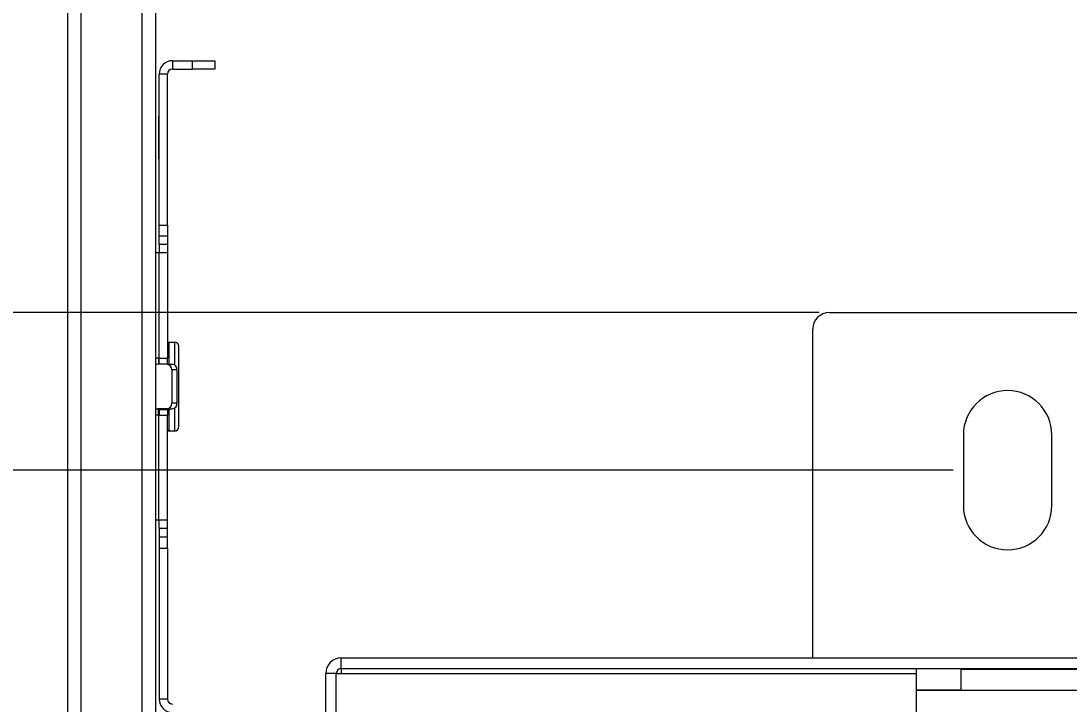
# Model space of a CAD drawing. Header units: inches. Extents: x 40138 to 76695, y -14500 to -5279.
# Drawn here: x 71944.3 to 72132.5, y -10699.2 to -10576.6 of the extents above; entities that cross this region are included whole.
import ezdxf

# ---------------------------------------------------------------- set-up
doc = ezdxf.new("R2010")
doc.units = ezdxf.units.IN
doc.header["$LTSCALE"] = 2
doc.header["$MEASUREMENT"] = 0
doc.header["$PDMODE"] = 35
doc.header["$PDSIZE"] = -1
doc.layers.add('M-ANNO-DIMS', color=7, linetype='Continuous', lineweight=13)
doc.layers.add('M-OBJECT-DETAILS', color=7, linetype='Continuous', lineweight=9)
doc.styles.get("Standard").update_dxf_attribs({"font": 'romans.shx', "width": 0.8})
doc.dimstyles.new('Details World Wide', dxfattribs={"dimscale": 4, "dimtxt": 4.5, "dimasz": 3.5, "dimexe": 0.75, "dimexo": 0.75, "dimgap": 0.75, "dimtad": 0, "dimtih": 1, "dimtoh": 1, "dimdec": 0, "dimzin": 4, "dimdsep": 46, "dimtxsty": 'Standard', "dimcen": 0, "dimclrd": 256, "dimclre": 256, "dimclrt": 256, "dimadec": 0, "dimazin": 1, "dimtfac": 1, "dimtdec": 0, "dimtmove": 0, "dimatfit": 3, "dimfxl": 1, "dimtolj": 1, "dimtzin": 0, "dimlwd": -1, "dimlwe": -1, "dimarcsym": 0})

# ---------------------------------------------------------------- blocks, each defined once
blk = doc.blocks.new('*D22')
at = {"layer": 'Defpoints', "color": 0, "transparency": 16777216}
for p in [(71651, -9716.26), (72113.51, -9716.26), (72113.51, -10834.64)]:
    blk.add_point(p, dxfattribs=at)
at = {"layer": 'M-ANNO-DIMS', "transparency": 16777216}
for p, q in [((72110.51, -9716.26), (71648, -9716.26)), ((71651, -9730.26), (71651, -10349.88)), ((71651, -10820.64), (71651, -10413.31)), ((72110.51, -10834.64), (71648, -10834.64))]:
    blk.add_line(p, q, dxfattribs=at)
for points in [[(71648.67, -9730.26), (71653.33, -9730.26), (71651, -9716.26)], [(71648.67, -10820.64), (71653.33, -10820.64), (71651, -10834.64)]]:
    blk.add_solid(points, dxfattribs=at)
at = {"layer": 'M-ANNO-DIMS', "transparency": 16777216, "insert": (71651, -10381.59), "char_height": 18, "attachment_point": 5}
blk.add_mtext('\\A1;1118\\P [44.03]', dxfattribs=at)
blk = doc.blocks.new('*D31')
at = {"layer": 'Defpoints', "color": 0, "transparency": 16777216}
for p in [(71562.32, -9687.95), (72089.45, -9687.95), (72089.45, -10862.95)]:
    blk.add_point(p, dxfattribs=at)
at = {"layer": 'M-ANNO-DIMS', "transparency": 16777216}
for p, q in [((72086.45, -9687.95), (71559.32, -9687.95)), ((71562.32, -9701.95), (71562.32, -10224.68)), ((71562.32, -10848.95), (71562.32, -10288.11)), ((72086.45, -10862.95), (71559.32, -10862.95))]:
    blk.add_line(p, q, dxfattribs=at)
for points in [[(71559.99, -9701.95), (71564.66, -9701.95), (71562.32, -9687.95)], [(71559.99, -10848.95), (71564.66, -10848.95), (71562.32, -10862.95)]]:
    blk.add_solid(points, dxfattribs=at)
at = {"layer": 'M-ANNO-DIMS', "transparency": 16777216, "insert": (71562.32, -10256.4), "char_height": 18, "attachment_point": 5}
blk.add_mtext('\\A1;1175\\P [46.26]', dxfattribs=at)
blk = doc.blocks.new('*D32')
at = {"layer": 'Defpoints', "color": 0, "transparency": 16777216}
for p in [(72114.66, -10657.25), (71748.48, -10809.9), (71963.01, -10809.9)]:
    blk.add_point(p, dxfattribs=at)
at = {"layer": 'M-ANNO-DIMS', "transparency": 16777216}
for p, q in [((72111.66, -10657.25), (71745.48, -10657.25)), ((71748.48, -10671.25), (71748.48, -10723.53)), ((71748.48, -10795.9), (71748.48, -10786.96)), ((71960.01, -10809.9), (71745.48, -10809.9))]:
    blk.add_line(p, q, dxfattribs=at)
for points in [[(71746.15, -10671.25), (71750.82, -10671.25), (71748.48, -10657.25)], [(71746.15, -10795.9), (71750.82, -10795.9), (71748.48, -10809.9)]]:
    blk.add_solid(points, dxfattribs=at)
at = {"layer": 'M-ANNO-DIMS', "transparency": 16777216, "insert": (71748.48, -10755.25), "char_height": 18, "attachment_point": 5}
blk.add_mtext('\\A1;153\\P [6.01]', dxfattribs=at)
blk = doc.blocks.new('*D72')
at = {"layer": 'Defpoints', "color": 0, "transparency": 16777216}
for p in [(71748.48, -9893.65), (72114.78, -9893.65), (72114.66, -10657.25)]:
    blk.add_point(p, dxfattribs=at)
at = {"layer": 'M-ANNO-DIMS', "transparency": 16777216}
for p, q in [((72111.78, -9893.65), (71745.48, -9893.65)), ((71748.48, -9907.65), (71748.48, -10241.06)), ((71748.48, -10643.25), (71748.48, -10304.49)), ((72111.66, -10657.25), (71745.48, -10657.25))]:
    blk.add_line(p, q, dxfattribs=at)
for points in [[(71746.15, -9907.65), (71750.82, -9907.65), (71748.48, -9893.65)], [(71746.15, -10643.25), (71750.82, -10643.25), (71748.48, -10657.25)]]:
    blk.add_solid(points, dxfattribs=at)
at = {"layer": 'M-ANNO-DIMS', "transparency": 16777216, "insert": (71748.48, -10272.77), "char_height": 18, "attachment_point": 5}
blk.add_mtext('\\A1;764\\P [30.06]', dxfattribs=at)
blk = doc.blocks.new('*D73')
at = {"layer": 'Defpoints', "color": 0, "transparency": 16777216}
for p in [(72090.72, -9921.95), (71865.34, -10628.94), (72090.59, -10628.94)]:
    blk.add_point(p, dxfattribs=at)
at = {"layer": 'M-ANNO-DIMS', "transparency": 16777216}
for p, q in [((72087.72, -9921.95), (71862.34, -9921.95)), ((71865.34, -9935.95), (71865.34, -10365.34)), ((71865.34, -10614.94), (71865.34, -10428.77)), ((72087.59, -10628.94), (71862.34, -10628.94))]:
    blk.add_line(p, q, dxfattribs=at)
for points in [[(71863.01, -9935.95), (71867.67, -9935.95), (71865.34, -9921.95)], [(71863.01, -10614.94), (71867.67, -10614.94), (71865.34, -10628.94)]]:
    blk.add_solid(points, dxfattribs=at)
at = {"layer": 'M-ANNO-DIMS', "transparency": 16777216, "insert": (71865.34, -10397.05), "char_height": 18, "attachment_point": 5}
blk.add_mtext('\\A1;707\\P [27.83]', dxfattribs=at)

msp = doc.modelspace()

# ---------------------------------------------------------------- linework, layer by layer
at = {"layer": 'M-OBJECT-DETAILS', "linetype": 'Continuous', "lineweight": 5}
for p, q in [((71952.72, -10759.2), (71952.72, -9791.7)), ((71955.128, -10759.2), (71955.128, -9791.7)), ((71966.081, -10719.648), (71966.081, -10289.95)), ((71968.489, -10719.648), (71968.489, -10289.95)), ((71971.5, -10583.743), (71971.5, -10585.262)), ((71971.5, -10583.743), (71975.092, -10583.743)), ((71971.5, -10585.262), (71975.092, -10585.262)), ((71975.092, -10585.262), (71975.092, -10583.743)), ((71975.092, -10583.743), (71979.092, -10583.743)), ((71979.092, -10585.262), (71975.092, -10585.262)), ((71979.092, -10583.743), (71979.092, -10585.262)), ((71970.611, -10586.151), (71969.092, -10586.151)), ((71969.092, -10613.243), (71969.092, -10586.151)), ((71970.611, -10613.243), (71970.611, -10586.151)), ((71968.998, -10593.743), (71969.092, -10593.743)), ((71968.998, -10593.743), (71968.998, -10594.886)), ((71968.998, -10594.886), (71969.092, -10594.886)), ((71968.998, -10594.886), (71968.998, -10600.22)), ((71968.998, -10600.22), (71969.092, -10600.22)), ((71968.998, -10600.22), (71968.998, -10601.363)), ((71968.998, -10601.363), (71969.092, -10601.363)), ((71969.092, -10613.243), (71970.611, -10613.243)), ((71969.092, -10615.243), (71969.092, -10613.243)), ((71970.611, -10613.243), (71970.611, -10615.243)), ((71970.611, -10615.243), (71969.092, -10615.243)), ((71969.092, -10616.743), (71969.092, -10615.243)), ((71970.611, -10615.243), (71970.611, -10616.743)), ((71970.611, -10616.743), (71969.092, -10616.743)), ((71969.092, -10616.743), (71969.092, -10618.243)), ((71970.611, -10616.743), (71970.611, -10618.243)), ((71969.027, -10618.243), (71968.489, -10618.243)), ((71969.027, -10618.243), (71969.027, -10637.143)), ((71970.611, -10618.243), (71969.027, -10618.243)), ((71970.611, -10618.243), (71970.611, -10637.143)), ((71970.911, -10634.243), (71971.861, -10634.243)), ((71970.911, -10638.243), (71970.911, -10634.243)), ((71971.861, -10634.243), (71971.861, -10638.369)), ((71972.611, -10649.493), (71972.611, -10634.993)), ((71968.489, -10637.147), (71968.688, -10637.143)), ((71969.027, -10637.143), (71968.688, -10637.143)), ((71968.965, -10637.143), (71968.965, -10638.243)), ((71969.027, -10637.143), (71970.611, -10637.143)), ((71969.092, -10638.143), (71969.092, -10637.143)), ((71970.611, -10638.143), (71970.611, -10637.143)), ((71970.491, -10638.243), (71968.78, -10638.243)), ((71969.092, -10638.143), (71970.611, -10638.143)), ((71969.092, -10638.143), (71969.092, -10638.243)), ((71970.491, -10638.243), (71971.439, -10638.243)), ((71971.357, -10639.243), (71971.357, -10645.243)), ((71972.305, -10639.243), (71971.357, -10639.243)), ((71972.305, -10639.243), (71972.305, -10645.243)), ((71972.305, -10645.243), (71971.357, -10645.243)), ((71968.688, -10647.343), (71968.489, -10647.339)), ((71969.027, -10647.343), (71968.688, -10647.343)), ((71970.491, -10646.243), (71968.78, -10646.243)), ((71968.965, -10647.343), (71968.965, -10646.243)), ((71969.027, -10666.243), (71969.027, -10647.343)), ((71969.027, -10647.343), (71970.611, -10647.343)), ((71969.092, -10646.243), (71969.092, -10646.343)), ((71969.092, -10646.343), (71970.611, -10646.343)), ((71969.092, -10646.343), (71969.092, -10647.343)), ((71970.491, -10646.243), (71971.439, -10646.243)), ((71970.611, -10646.343), (71970.611, -10647.343)), ((71970.611, -10666.243), (71970.611, -10647.343)), ((71970.911, -10650.243), (71970.911, -10646.243)), ((71971.861, -10646.116), (71971.861, -10650.243)), ((71971.861, -10650.243), (71970.911, -10650.243)), ((71969.027, -10666.243), (71968.489, -10666.243)), ((71970.611, -10666.243), (71969.027, -10666.243)), ((71969.092, -10667.743), (71969.092, -10666.243)), ((71970.611, -10667.743), (71969.092, -10667.743)), ((71969.092, -10667.743), (71969.092, -10669.243)), ((71970.611, -10667.743), (71970.611, -10666.243)), ((71970.611, -10669.243), (71970.611, -10667.743)), ((71970.611, -10669.243), (71969.092, -10669.243)), ((71969.092, -10669.243), (71969.092, -10671.243)), ((71970.611, -10671.243), (71970.611, -10669.243)), ((71969.092, -10671.243), (71970.611, -10671.243)), ((71969.092, -10671.243), (71969.092, -10698.335)), ((71970.611, -10671.243), (71970.611, -10698.335)), ((72001.806, -10690.943), (72502.234, -10690.943)), ((72001.806, -10692.84), (72001.806, -10690.943)), ((71999.02, -10726.897), (71999.02, -10693.729)), ((72000.917, -10693.729), (71999.02, -10693.729)), ((72000.917, -10726.897), (72000.917, -10693.729)), ((72000.917, -10693.729), (72001.806, -10693.729)), ((72001.806, -10692.84), (72502.234, -10692.84)), ((72001.806, -10692.84), (72001.806, -10693.729)), ((72001.806, -10693.729), (72105.02, -10693.729)), ((72105.02, -10692.84), (72105.02, -10696.738)), ((72113.02, -10692.84), (72113.02, -10696.738)), ((72113.02, -10692.944), (72178.02, -10692.944)), ((72113.02, -10696.738), (72105.02, -10696.738)), ((72105.02, -10696.738), (72399.02, -10696.738)), ((72105.02, -10696.738), (72105.02, -10705.447)), ((71970.611, -10698.335), (71969.092, -10698.335))]:
    msp.add_line(p, q, dxfattribs=at)
at = {"layer": 'M-OBJECT-DETAILS', "lineweight": 15}
for p, q in [((72089.446, -10628.943), (72153.446, -10628.943)), ((72086.446, -10690.943), (72086.446, -10631.943)), ((72086.446, -10690.96), (72086.446, -10631.96)), ((72113.508, -10650.898), (72113.508, -10663.603)), ((72129.383, -10663.603), (72129.383, -10650.898))]:
    msp.add_line(p, q, dxfattribs=at)
at = {"layer": 'M-OBJECT-DETAILS', "linetype": 'Continuous', "lineweight": 5}
for centre, radius, start, end in [((71971.5, -10586.151), 2.408, 90, 180), ((71971.5, -10586.151), 0.889, 90, 180), ((71970.911, -10634.543), 0.3, 90, 180), ((71971.861, -10634.993), 0.75, 0, 90), ((71968.781, -10639.008), 0.765, 90.108, 112.49381), ((71970.419, -10639.18), 0.94, 356.18885, 85.59868), ((71971.367, -10639.18), 0.94, 356.18885, 85.59868), ((71970.419, -10645.305), 0.94, 274.40056, 3.8119), ((71971.367, -10645.305), 0.94, 274.40056, 3.8119), ((71968.781, -10645.48), 0.763, 247.48425, 269.91393), ((71970.911, -10649.943), 0.3, 180, 270), ((71971.861, -10649.493), 0.75, 270, 0), ((72001.806, -10693.729), 2.786, 90, 180), ((72001.806, -10693.729), 0.889, 90, 180), ((71971.5, -10698.335), 2.408, 180, 270), ((71971.5, -10698.335), 0.889, 180, 270)]:
    msp.add_arc(centre, radius, start, end, dxfattribs=at)
at = {"layer": 'M-OBJECT-DETAILS', "lineweight": 15}
for centre, radius, start, end in [((72089.446, -10631.943), 3, 90, 180), ((72121.446, -10650.898), 7.937, 0, 180), ((72121.446, -10663.603), 7.937, 180, 0)]:
    msp.add_arc(centre, radius, start, end, dxfattribs=at)

# ---------------------------------------------------------------- dimensions: what is measured, and where the dimension line sits
at = {"layer": 'M-ANNO-DIMS'}
for base, p1, p2, angle, picture, middle in [((71562.322, -9687.953), (72089.446, -10862.947), (72089.446, -9687.953), 90, '*D31', (71562.322, -10256.398)), ((71650.998, -9716.261), (72113.508, -10834.639), (72113.508, -9716.261), 90, '*D22', (71650.998, -10381.593)), ((71748.485, -9893.646), (72114.656, -10657.251), (72114.782, -9893.646), 90, '*D72', (71748.485, -10272.774)), ((71865.339, -10628.943), (72090.719, -9921.953), (72090.594, -10628.943), 90, '*D73', (71865.339, -10397.051)), ((71748.485, -10809.897), (72114.656, -10657.251), (71963.013, -10809.897), 270, '*D32', (71748.485, -10755.246))]:
    dim = msp.add_linear_dim(base=base, p1=p1, p2=p2, angle=angle, dimstyle='Details World Wide', override={"dimpost": '\\X'}, dxfattribs=at)
    dim.commit()
    dim.dimension.update_dxf_attribs({"geometry": picture, "text_midpoint": middle, "dimtype": 160})

doc.saveas('drawing.dxf')
